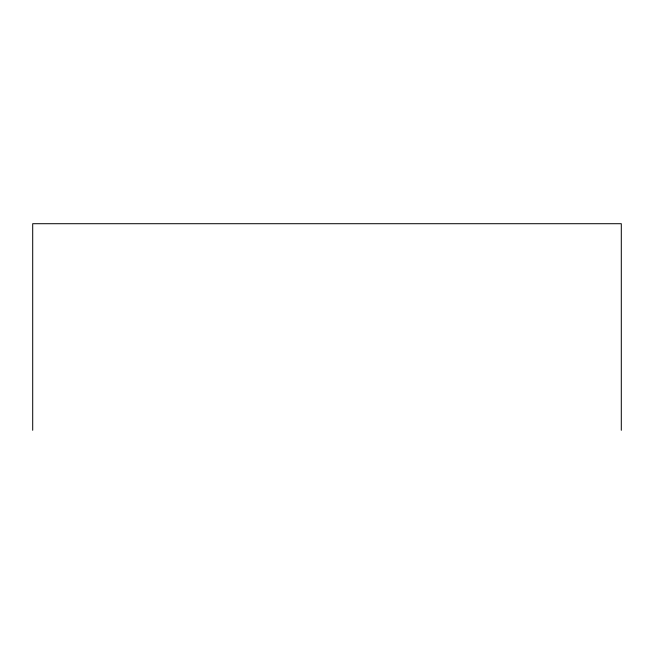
<?xml version="1.0" encoding="UTF-8"?>
<svg xmlns="http://www.w3.org/2000/svg" width="654" height="654" viewBox="0 0 654 654"><rect width="100%" height="100%" fill="white"/><g stroke="black" fill="none" stroke-linecap="round" stroke-linejoin="round"><path stroke-width="0.98" d="M621.3 430.291L621.3 223.709L32.7 223.709L32.7 430.291"/></g></svg>
